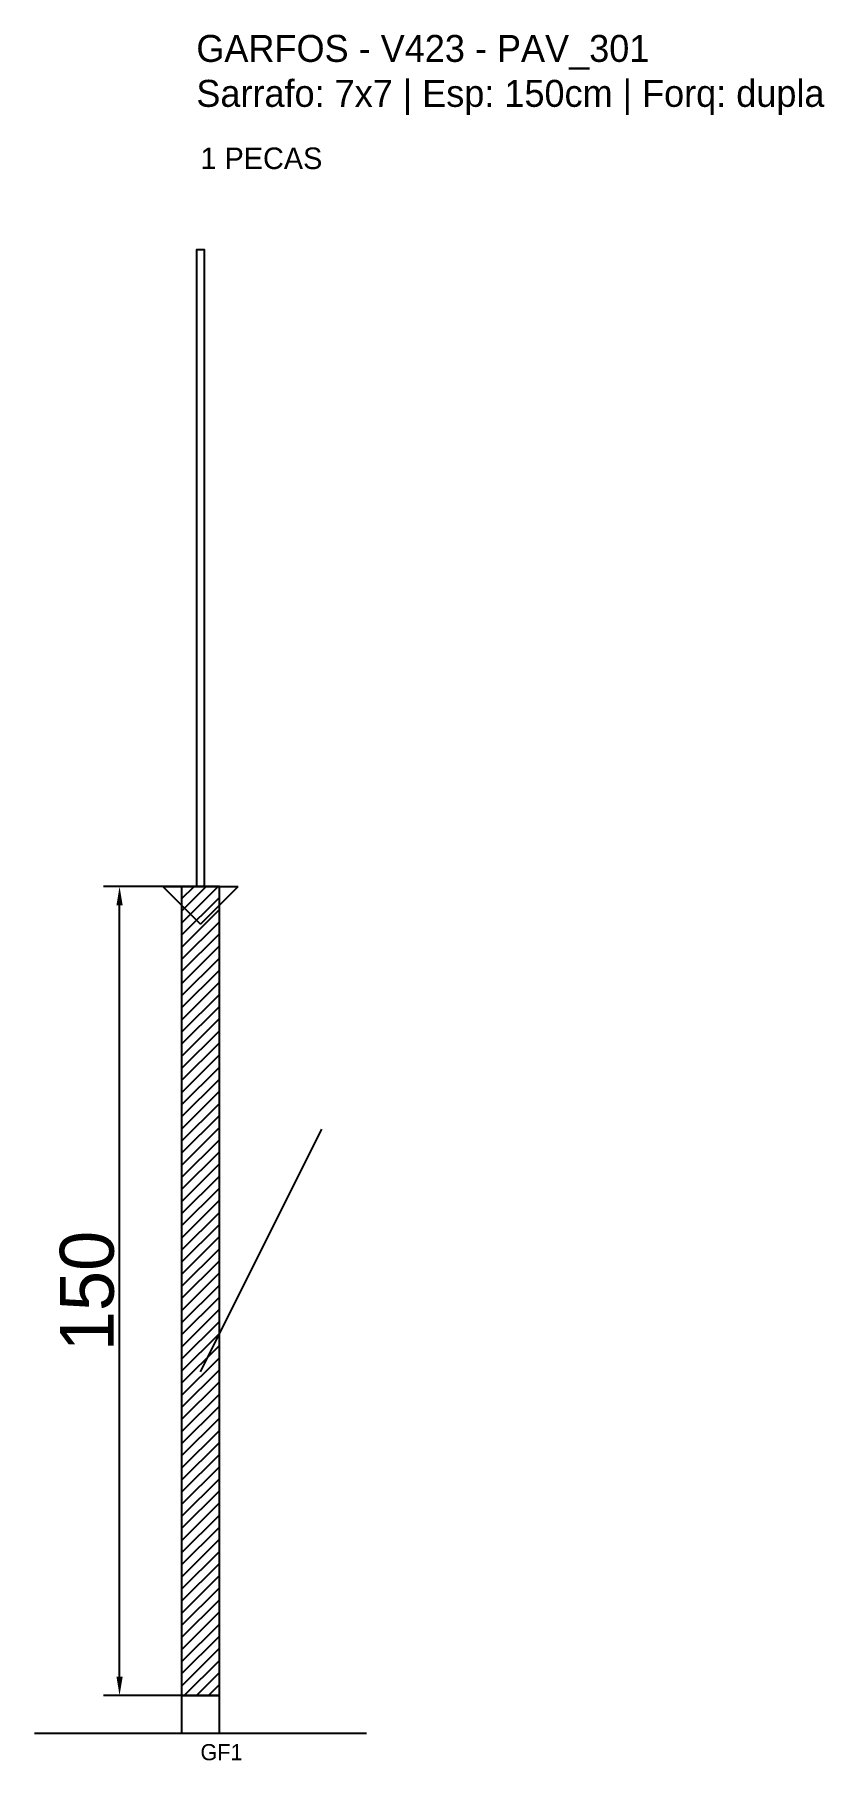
# Model space of a CAD drawing. Header units: metres. Extents: x -30 to 116, y -12 to 308.
import ezdxf

# ---------------------------------------------------------------- set-up
doc = ezdxf.new("R2010")
doc.units = ezdxf.units.M
for name, color, linetype in [('BARRA_ANCORAGEM', 1, 'Continuous'), ('COTA', 241, 'Continuous'), ('GARFOS OK', 3, 'Continuous'), ('NOME DA VIGA', 6, 'Continuous'), ('SARR_7x7', 40, 'Continuous'), ('VIGAS', 3, 'Continuous')]:
    doc.layers.add(name, color=color, linetype=linetype)
doc.dimstyles.new('EZ DXF', dxfattribs={"dimtxt": 10, "dimasz": 3.5, "dimexe": 3, "dimexo": 1.5, "dimgap": 1, "dimtad": 1, "dimdec": 1, "dimdsep": 46, "dimcen": 2.5, "dimazin": 3, "dimtfac": 1, "dimtmove": 0, "dimatfit": 3})

msp = doc.modelspace()

# ---------------------------------------------------------------- hatches: boundary and pattern name
at = {"layer": 'COTA'}
h = msp.add_hatch(dxfattribs=at)
h.set_pattern_fill('ANSI31', scale=0.5)
h.paths.add_polyline_path([(-2.736197, 0), (4.263803, 0), (4.263803, 150), (-2.736197, 150)])

# ---------------------------------------------------------------- linework, layer by layer
at = {"layer": 'BARRA_ANCORAGEM'}
msp.add_line((0.763803, 60), (23.263803, 105), dxfattribs=at)
at = {"layer": 'GARFOS OK'}
for p, q in [((0.763803, 143), (-6.236197, 150)), ((-6.236197, 150), (7.763803, 150)), ((0.763803, 143), (7.763803, 150))]:
    msp.add_line(p, q, dxfattribs=at)
at = {"layer": 'GARFOS OK', "linetype": 'CONTINUOUS'}
msp.add_line((-30, -7), (31.527606, -7), dxfattribs=at)
at = {"layer": 'GARFOS OK'}
msp.add_lwpolyline([(-2.736197, 0), (4.263803, 0), (4.263803, 150), (-2.736197, 150), (-2.736197, 0)], dxfattribs=at)
at = {"layer": 'SARR_7x7'}
msp.add_lwpolyline([(-2.736197, -7), (4.263803, -7), (4.263803, 0), (-2.736197, 0), (-2.736197, -7)], dxfattribs=at)
at = {"layer": 'VIGAS'}
msp.add_lwpolyline([(0, 150), (1.527606, 150), (1.527606, 268), (0, 268), (0, 150)], dxfattribs=at)

# ---------------------------------------------------------------- texts
at = {"layer": 'NOME DA VIGA'}
for s, height, p in [('1 PECAS', 4, (0.763803, 283)), ('GF1', 3, (0.763803, -12))]:
    msp.add_text(s, height=height, dxfattribs=at).set_placement(p)
at = {"layer": 'NOME DA VIGA', "insert": (0, 293), "char_height": 5, "attachment_point": 7}
msp.add_mtext('GARFOS - V423 - PAV_301\\PSarrafo: 7x7 | Esp: 150cm | Forq: dupla', dxfattribs=at)

# ---------------------------------------------------------------- dimensions: what is measured, and where the dimension line sits
at = {"layer": 'COTA'}
msp.add_linear_dim(base=(-14.236197, 0), p1=(0.763803, 0), p2=(0.763803, 150), angle=90, dimstyle='EZ DXF', dxfattribs=at).render()

doc.saveas('drawing.dxf')
